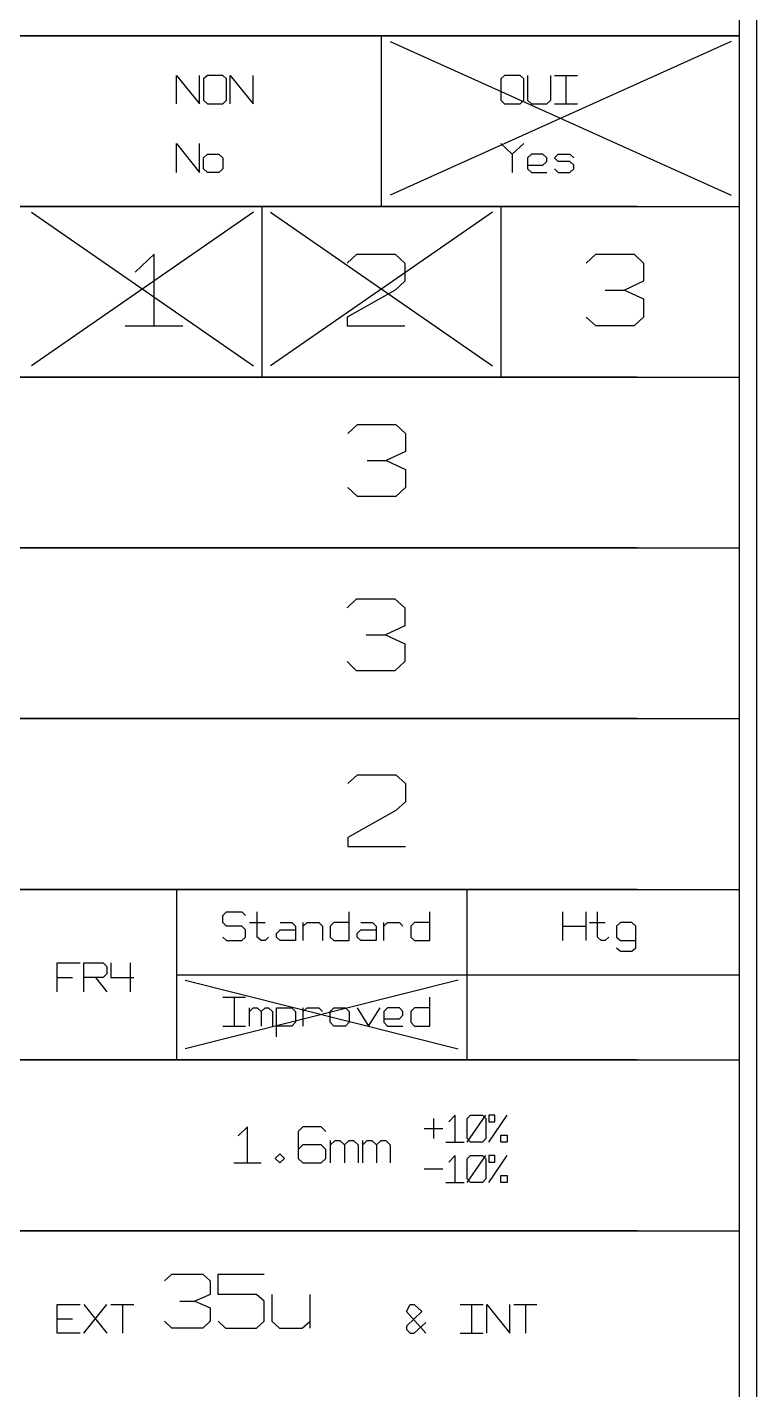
# Model space of a CAD drawing. Extents: x 0 to 1189, y 35 to 806.
# Drawn here: x 350.8 to 425.4, y 514.7 to 654.1 of the extents above; entities that cross this region are included whole.
import ezdxf

# ---------------------------------------------------------------- set-up
doc = ezdxf.new("R2010")
doc.units = 0
doc.layers.add('1', color=1, linetype='CONTINUOUS')

msp = doc.modelspace()

# ---------------------------------------------------------------- linework, layer by layer
at = {"layer": '1'}
for p, q in [((425.43, 363.35), (425.43, 674.23)), ((423.68, 653.25), (423.68, 672.48)), ((423.68, 653.25), (287.45, 653.25)), ((287.45, 653.25), (423.68, 653.25)), ((387, 653.25), (387, 635.8)), ((387.9, 652.68), (422.82, 636.95)), ((422.82, 652.68), (387.9, 636.95)), ((423.68, 635.8), (423.68, 653.25)), ((366.05, 646.28), (366.05, 649.2)), ((366.05, 649.2), (368.4, 646.28)), ((368.4, 646.28), (368.4, 649.2)), ((369.2, 649.2), (368.8, 648.85)), ((368.8, 648.85), (368.8, 646.65)), ((370.77, 649.2), (369.2, 649.2)), ((371.15, 648.85), (370.77, 649.2)), ((371.15, 646.65), (371.15, 648.85)), ((371.55, 646.28), (371.55, 649.2)), ((371.55, 649.2), (373.9, 646.28)), ((373.9, 646.28), (373.9, 649.2)), ((399.62, 649.2), (399.22, 648.85)), ((399.22, 648.85), (399.22, 646.65)), ((401.2, 649.2), (399.62, 649.2)), ((401.6, 648.85), (401.2, 649.2)), ((401.6, 646.65), (401.6, 648.85)), ((401.97, 649.2), (401.97, 646.65)), ((404.35, 646.65), (404.35, 649.2)), ((404.72, 649.2), (407.1, 649.2)), ((405.9, 649.2), (405.9, 646.28)), ((368.8, 646.65), (369.2, 646.28)), ((369.2, 646.28), (370.77, 646.28)), ((370.77, 646.28), (371.15, 646.65)), ((399.22, 646.65), (399.62, 646.28)), ((399.62, 646.28), (401.2, 646.28)), ((401.2, 646.28), (401.6, 646.65)), ((401.97, 646.65), (402.37, 646.28)), ((402.37, 646.28), (403.95, 646.28)), ((403.95, 646.28), (404.35, 646.65)), ((404.72, 646.28), (407.1, 646.28)), ((366.05, 639.28), (366.05, 642.23)), ((366.05, 642.23), (368.4, 639.28)), ((368.4, 639.28), (368.4, 642.23)), ((399.22, 642.23), (400.4, 641.13)), ((400.4, 641.13), (401.6, 642.23)), ((368.8, 640.75), (369.2, 641.13)), ((368.8, 639.65), (368.8, 640.75)), ((369.2, 641.13), (370.37, 641.13)), ((370.37, 641.13), (370.77, 640.75)), ((370.77, 640.75), (370.77, 639.65)), ((400.4, 641.13), (400.4, 639.28)), ((402.37, 641.13), (401.97, 640.75)), ((401.97, 640.75), (401.97, 639.65)), ((401.97, 640.03), (403.55, 640.03)), ((403.55, 641.13), (402.37, 641.13)), ((403.95, 640.75), (403.55, 641.13)), ((403.55, 640.03), (403.95, 640.38)), ((403.95, 640.38), (403.95, 640.75)), ((404.72, 640.75), (405.12, 641.13)), ((405.12, 640.38), (404.72, 640.75)), ((405.12, 641.13), (406.3, 641.13)), ((406.3, 640.38), (405.12, 640.38)), ((406.3, 641.13), (406.7, 640.75)), ((406.7, 640.03), (406.3, 640.38)), ((406.7, 639.65), (406.7, 640.03)), ((369.2, 639.28), (368.8, 639.65)), ((370.37, 639.28), (369.2, 639.28)), ((370.77, 639.65), (370.37, 639.28)), ((401.97, 639.65), (402.37, 639.28)), ((402.37, 639.28), (403.95, 639.28)), ((404.72, 639.65), (405.12, 639.28)), ((405.12, 639.28), (406.3, 639.28)), ((406.3, 639.28), (406.7, 639.65)), ((413.2, 635.8), (287.45, 635.8)), ((287.45, 635.8), (423.68, 635.8)), ((374.78, 635.8), (374.78, 618.33)), ((399.23, 635.8), (399.23, 618.33)), ((423.68, 618.33), (423.68, 635.8)), ((351.2, 635.2), (373.92, 619.5)), ((373.92, 635.2), (351.2, 619.5)), ((375.67, 635.2), (398.37, 619.5)), ((398.37, 635.2), (375.67, 619.5)), ((363.75, 630.9), (361.8, 629.08)), ((363.75, 623.58), (363.75, 630.9)), ((383.52, 629.98), (384.5, 630.9)), ((384.5, 630.9), (388.42, 630.9)), ((388.42, 630.9), (389.4, 629.98)), ((407.97, 629.98), (408.95, 630.9)), ((408.95, 630.9), (412.87, 630.9)), ((412.87, 630.9), (413.85, 629.98)), ((389.4, 629.98), (389.4, 628.15)), ((413.85, 629.98), (413.85, 628.15)), ((389.4, 628.15), (388.42, 627.23)), ((413.85, 628.15), (411.9, 627.23)), ((388.42, 627.23), (383.52, 624.48)), ((409.92, 627.23), (411.9, 627.23)), ((411.9, 627.23), (413.85, 626.33)), ((413.85, 626.33), (413.85, 624.48)), ((383.52, 624.48), (383.52, 623.58)), ((408.95, 623.58), (407.97, 624.48)), ((413.85, 624.48), (412.87, 623.58)), ((360.8, 623.58), (366.7, 623.58)), ((383.52, 623.58), (389.4, 623.58)), ((412.87, 623.58), (408.95, 623.58)), ((413.2, 618.33), (287.45, 618.33)), ((287.45, 618.33), (423.68, 618.33)), ((423.68, 600.88), (423.68, 618.33)), ((383.57, 612.55), (384.55, 613.48)), ((384.55, 613.48), (388.5, 613.48)), ((388.5, 613.48), (389.47, 612.55)), ((389.47, 612.55), (389.47, 610.73)), ((389.47, 610.73), (387.5, 609.8)), ((385.55, 609.8), (387.5, 609.8)), ((387.5, 609.8), (389.47, 608.88)), ((389.47, 608.88), (389.47, 607.05)), ((384.55, 606.13), (383.57, 607.05)), ((389.47, 607.05), (388.5, 606.13)), ((388.5, 606.13), (384.55, 606.13)), ((413.2, 600.88), (287.45, 600.88)), ((287.45, 600.88), (423.68, 600.88)), ((423.68, 583.4), (423.68, 600.88)), ((383.5, 594.73), (384.47, 595.65)), ((384.47, 595.65), (388.4, 595.65)), ((388.4, 595.65), (389.4, 594.73)), ((389.4, 594.73), (389.4, 592.9)), ((389.4, 592.9), (387.42, 591.98)), ((385.47, 591.98), (387.42, 591.98)), ((387.42, 591.98), (389.4, 591.05)), ((389.4, 591.05), (389.4, 589.23)), ((384.47, 588.3), (383.5, 589.23)), ((388.4, 588.3), (384.47, 588.3)), ((389.4, 589.23), (388.4, 588.3)), ((413.2, 583.4), (287.45, 583.4)), ((287.45, 583.4), (423.68, 583.4)), ((423.68, 565.93), (423.68, 583.4)), ((383.57, 576.75), (384.55, 577.65)), ((384.55, 577.65), (388.5, 577.65)), ((388.5, 577.65), (389.47, 576.75)), ((389.47, 576.75), (389.47, 574.9)), ((389.47, 574.9), (388.5, 574)), ((388.5, 574), (383.57, 571.25)), ((383.57, 571.25), (383.57, 570.33)), ((383.57, 570.33), (389.47, 570.33)), ((413.2, 565.93), (287.45, 565.93)), ((287.45, 565.93), (423.68, 565.93)), ((366.05, 565.93), (366.05, 548.48)), ((395.75, 565.93), (395.75, 548.48)), ((423.68, 548.48), (423.68, 565.93)), ((370.77, 563.25), (371.15, 563.63)), ((370.77, 562.53), (370.77, 563.25)), ((371.15, 563.63), (372.72, 563.63)), ((372.72, 563.63), (373.12, 563.25)), ((374.3, 561.05), (374.3, 563.63)), ((383.72, 560.7), (383.72, 563.63)), ((391.97, 560.7), (391.97, 563.63)), ((405.57, 560.7), (405.57, 563.63)), ((407.95, 563.63), (407.95, 560.7)), ((409.12, 561.05), (409.12, 563.63)), ((371.15, 562.15), (370.77, 562.53)), ((372.72, 562.15), (371.15, 562.15)), ((373.12, 561.8), (372.72, 562.15)), ((373.12, 561.05), (373.12, 561.8)), ((373.52, 562.53), (375.1, 562.53)), ((376.27, 561.43), (376.65, 561.8)), ((376.65, 562.53), (377.85, 562.53)), ((376.65, 561.8), (378.22, 561.8)), ((377.85, 562.53), (378.22, 562.15)), ((378.22, 562.15), (378.22, 560.7)), ((379.02, 560.7), (379.02, 562.53)), ((379.02, 562.15), (379.4, 562.53)), ((379.4, 562.53), (380.6, 562.53)), ((380.6, 562.53), (380.97, 562.15)), ((380.97, 562.15), (380.97, 560.7)), ((382.15, 562.53), (381.77, 562.15)), ((381.77, 562.15), (381.77, 561.05)), ((383.72, 562.53), (382.15, 562.53)), ((384.52, 561.43), (384.9, 561.8)), ((384.9, 562.53), (386.1, 562.53)), ((384.9, 561.8), (386.47, 561.8)), ((386.1, 562.53), (386.47, 562.15)), ((386.47, 562.15), (386.47, 560.7)), ((387.27, 560.7), (387.27, 562.53)), ((387.27, 562.15), (387.65, 562.53)), ((387.65, 562.53), (388.85, 562.53)), ((388.85, 562.53), (389.22, 562.15)), ((390.4, 562.53), (390.02, 562.15)), ((390.02, 562.15), (390.02, 561.05)), ((391.97, 562.53), (390.4, 562.53)), ((405.57, 562.15), (407.95, 562.15)), ((408.32, 562.53), (409.9, 562.53)), ((411.47, 562.53), (411.07, 562.15)), ((411.07, 562.15), (411.07, 561.05)), ((412.65, 562.53), (411.47, 562.53)), ((413.05, 562.15), (412.65, 562.53)), ((413.05, 559.95), (413.05, 562.15)), ((370.77, 561.05), (371.15, 560.7)), ((371.15, 560.7), (372.72, 560.7)), ((372.72, 560.7), (373.12, 561.05)), ((374.7, 560.7), (374.3, 561.05)), ((375.1, 560.7), (374.7, 560.7)), ((375.47, 561.05), (375.1, 560.7)), ((376.27, 561.05), (376.27, 561.43)), ((376.65, 560.7), (376.27, 561.05)), ((378.22, 560.7), (376.65, 560.7)), ((381.77, 561.05), (382.15, 560.7)), ((382.15, 560.7), (383.72, 560.7)), ((384.52, 561.05), (384.52, 561.43)), ((384.9, 560.7), (384.52, 561.05)), ((386.47, 560.7), (384.9, 560.7)), ((390.02, 561.05), (390.4, 560.7)), ((390.4, 560.7), (391.97, 560.7)), ((409.52, 560.7), (409.12, 561.05)), ((409.9, 560.7), (409.52, 560.7)), ((410.3, 561.05), (409.9, 560.7)), ((411.07, 561.05), (411.47, 560.7)), ((411.47, 560.7), (413.05, 560.7)), ((411.07, 559.95), (411.47, 559.6)), ((411.47, 559.6), (412.65, 559.6)), ((412.65, 559.6), (413.05, 559.95)), ((353.82, 555.45), (353.82, 558.4)), ((353.82, 558.4), (356.17, 558.4)), ((356.57, 555.45), (356.57, 558.4)), ((356.57, 558.4), (358.55, 558.4)), ((358.55, 558.4), (358.92, 558.03)), ((358.92, 558.03), (358.92, 557.3)), ((359.32, 558.4), (359.32, 556.93)), ((361.3, 558.4), (361.3, 555.45)), ((353.82, 556.93), (355.4, 556.93)), ((358.55, 556.93), (356.57, 556.93)), ((357.75, 556.93), (358.92, 555.45)), ((358.92, 557.3), (358.55, 556.93)), ((359.32, 556.93), (361.67, 556.93)), ((366.05, 557.2), (423.68, 557.2)), ((366.92, 556.63), (394.87, 549.63)), ((394.87, 556.63), (366.92, 549.63)), ((370.77, 554.9), (373.12, 554.9)), ((371.95, 554.9), (371.95, 551.95)), ((391.97, 551.95), (391.97, 554.9)), ((373.52, 551.95), (373.52, 553.8)), ((373.52, 553.43), (373.9, 553.8)), ((373.9, 553.8), (374.3, 553.8)), ((374.3, 553.8), (374.7, 553.43)), ((374.7, 553.43), (375.1, 553.8)), ((374.7, 553.43), (374.7, 551.95)), ((375.1, 553.8), (375.47, 553.8)), ((375.47, 553.8), (375.87, 553.43)), ((375.87, 553.43), (375.87, 551.95)), ((376.27, 550.85), (376.27, 553.8)), ((376.27, 553.8), (377.85, 553.8)), ((377.85, 553.8), (378.22, 553.43)), ((378.22, 553.43), (378.22, 552.33)), ((379.02, 551.95), (379.02, 553.8)), ((379.02, 553.43), (379.4, 553.8)), ((379.4, 553.8), (380.6, 553.8)), ((380.6, 553.8), (380.97, 553.43)), ((381.77, 553.43), (382.15, 553.8)), ((381.77, 552.33), (381.77, 553.43)), ((382.15, 553.8), (383.35, 553.8)), ((383.35, 553.8), (383.72, 553.43)), ((383.72, 553.43), (383.72, 552.33)), ((384.52, 553.8), (385.7, 551.95)), ((385.7, 551.95), (386.87, 553.8)), ((387.65, 553.8), (387.27, 553.43)), ((387.27, 553.43), (387.27, 552.33)), ((388.85, 553.8), (387.65, 553.8)), ((389.22, 553.43), (388.85, 553.8)), ((389.22, 553.05), (389.22, 553.43)), ((390.4, 553.8), (390.02, 553.43)), ((390.02, 553.43), (390.02, 552.33)), ((391.97, 553.8), (390.4, 553.8)), ((378.22, 552.33), (377.85, 551.95)), ((382.15, 551.95), (381.77, 552.33)), ((383.72, 552.33), (383.35, 551.95)), ((387.27, 552.7), (388.85, 552.7)), ((387.27, 552.33), (387.65, 551.95)), ((388.85, 552.7), (389.22, 553.05)), ((390.02, 552.33), (390.4, 551.95)), ((370.77, 551.95), (373.12, 551.95)), ((377.85, 551.95), (376.27, 551.95)), ((383.35, 551.95), (382.15, 551.95)), ((387.65, 551.95), (389.22, 551.95)), ((390.4, 551.95), (391.97, 551.95)), ((413.2, 548.48), (287.45, 548.48)), ((287.45, 548.48), (423.68, 548.48)), ((423.68, 531), (423.68, 548.48)), ((392.35, 542.5), (392.35, 540.43)), ((394.55, 542.83), (393.92, 542.15)), ((394.55, 540.08), (394.55, 542.83)), ((395.8, 542.5), (396.12, 542.83)), ((395.8, 540.08), (397.7, 542.83)), ((395.8, 540.43), (395.8, 542.5)), ((396.12, 542.83), (397.37, 542.83)), ((397.37, 542.83), (397.7, 542.5)), ((397.7, 542.5), (397.7, 540.43)), ((398, 540.08), (399.9, 542.83)), ((398.62, 542.83), (398, 542.83)), ((398, 542.83), (398, 542.15)), ((398.62, 542.15), (398.62, 542.83)), ((373.32, 541.63), (372.37, 540.7)), ((373.32, 537.95), (373.32, 541.63)), ((378.97, 541.63), (378.5, 541.15)), ((378.5, 541.15), (378.5, 538.4)), ((380.85, 541.63), (378.97, 541.63)), ((381.32, 541.15), (380.85, 541.63)), ((391.4, 541.45), (393.3, 541.45)), ((398, 542.15), (398.62, 542.15)), ((378.97, 539.78), (378.5, 539.33)), ((380.85, 539.78), (378.97, 539.78)), ((381.32, 539.33), (380.85, 539.78)), ((381.8, 537.95), (381.8, 540.25)), ((381.8, 539.78), (382.27, 540.25)), ((382.27, 540.25), (382.75, 540.25)), ((382.75, 540.25), (383.22, 539.78)), ((383.22, 539.78), (383.7, 540.25)), ((383.22, 539.78), (383.22, 537.95)), ((383.7, 540.25), (384.15, 540.25)), ((384.15, 540.25), (384.62, 539.78)), ((384.62, 539.78), (384.62, 537.95)), ((385.1, 537.95), (385.1, 540.25)), ((385.1, 539.78), (385.57, 540.25)), ((385.57, 540.25), (386.05, 540.25)), ((386.05, 540.25), (386.52, 539.78)), ((386.52, 539.78), (387, 540.25)), ((386.52, 539.78), (386.52, 537.95)), ((387, 540.25), (387.45, 540.25)), ((387.45, 540.25), (387.92, 539.78)), ((387.92, 539.78), (387.92, 537.95)), ((393.6, 540.08), (395.5, 540.08)), ((396.12, 540.08), (395.8, 540.43)), ((397.37, 540.08), (396.12, 540.08)), ((397.7, 540.43), (397.37, 540.08)), ((399.25, 540.78), (399.9, 540.78)), ((399.25, 540.08), (399.25, 540.78)), ((399.9, 540.08), (399.25, 540.08)), ((399.9, 540.78), (399.9, 540.08)), ((376.15, 538.4), (376.62, 538.88)), ((376.62, 537.95), (376.15, 538.4)), ((376.62, 538.88), (377.1, 538.4)), ((377.1, 538.4), (376.62, 537.95)), ((378.5, 538.4), (378.97, 537.95)), ((380.85, 537.95), (381.32, 538.4)), ((381.32, 538.4), (381.32, 539.33)), ((394.55, 538.7), (393.92, 538.03)), ((394.55, 535.95), (394.55, 538.7)), ((395.8, 538.38), (396.12, 538.7)), ((395.8, 535.95), (397.7, 538.7)), ((395.8, 536.3), (395.8, 538.38)), ((396.12, 538.7), (397.37, 538.7)), ((397.37, 538.7), (397.7, 538.38)), ((397.7, 538.38), (397.7, 536.3)), ((398, 535.95), (399.9, 538.7)), ((398.62, 538.7), (398, 538.7)), ((398, 538.7), (398, 538.03)), ((398, 538.03), (398.62, 538.03)), ((398.62, 538.03), (398.62, 538.7)), ((371.9, 537.95), (374.72, 537.95)), ((378.97, 537.95), (380.85, 537.95)), ((391.4, 537.33), (393.3, 537.33)), ((399.25, 536.65), (399.9, 536.65)), ((399.25, 535.95), (399.25, 536.65)), ((399.9, 536.65), (399.9, 535.95)), ((393.6, 535.95), (395.5, 535.95)), ((396.12, 535.95), (395.8, 536.3)), ((397.37, 535.95), (396.12, 535.95)), ((397.7, 536.3), (397.37, 535.95)), ((399.9, 535.95), (399.25, 535.95)), ((413.2, 531), (287.45, 531)), ((287.45, 531), (423.68, 531)), ((423.68, 513.55), (423.68, 531)), ((364.8, 525.88), (365.57, 526.55)), ((365.57, 526.55), (368.72, 526.55)), ((368.72, 526.55), (369.5, 525.88)), ((369.5, 525.88), (369.5, 524.5)), ((370.3, 524.5), (370.3, 526.55)), ((370.3, 526.55), (375, 526.55)), ((369.5, 524.5), (367.92, 523.8)), ((374.22, 524.5), (370.3, 524.5)), ((375, 523.8), (374.22, 524.5)), ((375.8, 524.5), (375.8, 521.75)), ((379.72, 521.05), (379.72, 524.5)), ((353.82, 520.53), (353.82, 523.45)), ((353.82, 523.45), (356.17, 523.45)), ((356.57, 520.53), (358.92, 523.45)), ((356.57, 523.45), (358.92, 520.53)), ((359.32, 523.45), (361.67, 523.45)), ((360.5, 523.45), (360.5, 520.53)), ((366.37, 523.8), (367.92, 523.8)), ((367.92, 523.8), (369.5, 523.13)), ((369.5, 523.13), (369.5, 521.75)), ((375, 521.75), (375, 523.8)), ((389.57, 522.73), (389.97, 523.45)), ((391.55, 520.53), (389.57, 522.73)), ((391.15, 522.73), (389.57, 521.25)), ((389.97, 523.45), (390.37, 523.45)), ((390.37, 523.45), (391.15, 522.73)), ((395.07, 523.45), (397.42, 523.45)), ((396.25, 523.45), (396.25, 520.53)), ((397.82, 520.53), (397.82, 523.45)), ((397.82, 523.45), (400.17, 520.53)), ((400.17, 520.53), (400.17, 523.45)), ((400.57, 523.45), (402.92, 523.45)), ((401.75, 523.45), (401.75, 520.53)), ((353.82, 522), (355.4, 522)), ((365.57, 521.05), (364.8, 521.75)), ((369.5, 521.75), (368.72, 521.05)), ((370.3, 521.75), (371.07, 521.05)), ((374.22, 521.05), (375, 521.75)), ((375.8, 521.75), (376.57, 521.05)), ((378.92, 521.05), (379.72, 521.75)), ((390.37, 520.53), (391.55, 521.63)), ((356.17, 520.53), (353.82, 520.53)), ((368.72, 521.05), (365.57, 521.05)), ((371.07, 521.05), (374.22, 521.05)), ((376.57, 521.05), (378.92, 521.05)), ((389.57, 521.25), (389.57, 520.9)), ((389.57, 520.9), (389.97, 520.53)), ((389.97, 520.53), (390.37, 520.53)), ((395.07, 520.53), (397.42, 520.53))]:
    msp.add_line(p, q, dxfattribs=at)

doc.saveas('drawing.dxf')
